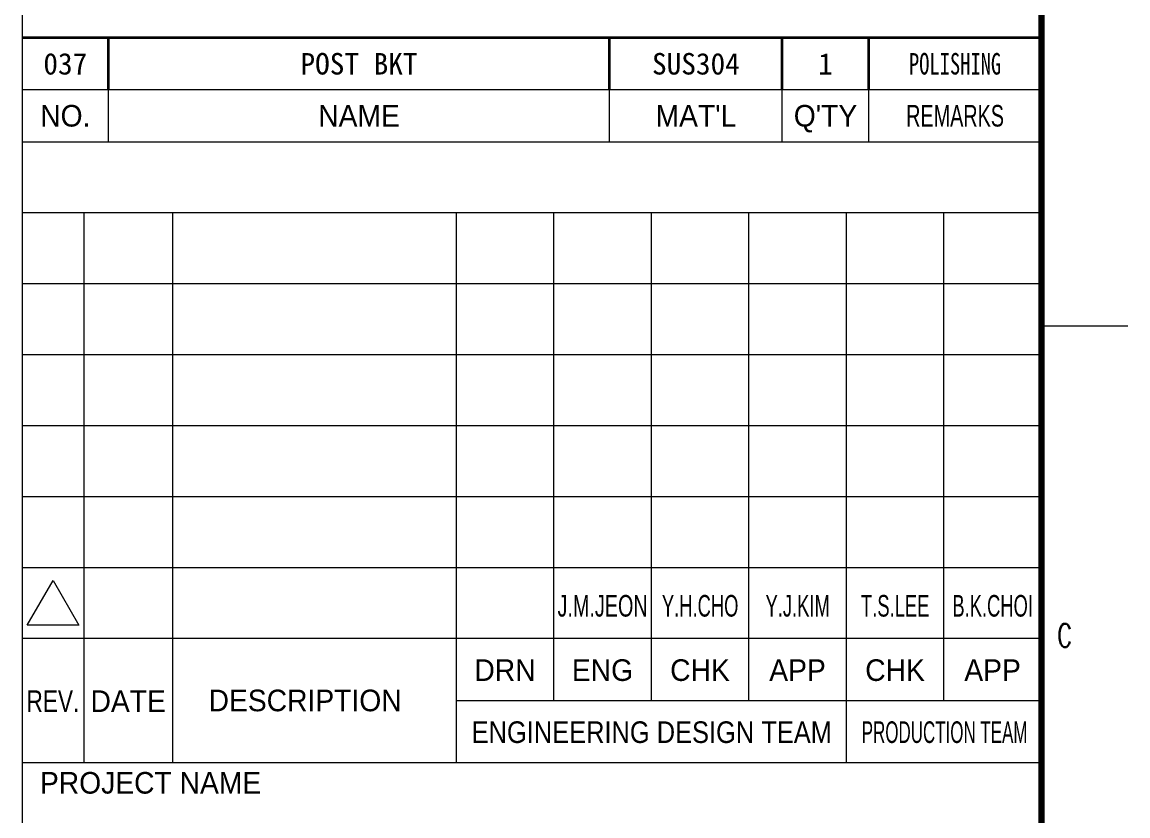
# Model space of a CAD drawing. Header units: millimetres. Extents: x 0 to 280, y 0 to 198.
# Drawn here: x 194.7 to 280, y 61.2 to 122.5 of the extents above; entities that cross this region are included whole.
import ezdxf
from ezdxf.enums import TextEntityAlignment as Align

# ---------------------------------------------------------------- set-up
doc = ezdxf.new("R2018")
doc.units = ezdxf.units.MM
doc.header["$LTSCALE"] = 0.666667
doc.layers.get('0').update_dxf_attribs({"color": 8, "lineweight": 9, "true_color": 0x808080})
doc.layers.add('1.외형선', color=7, linetype='Continuous', lineweight=35)
doc.layers.add('4.가는선', color=7, linetype='Continuous', lineweight=13)
doc.layers.add('S-DIM', color=8, linetype='Continuous', lineweight=9, true_color=0x808080)
doc.layers.add('글씨', color=4, linetype='Continuous', lineweight=9, true_color=0x00ffff)
doc.styles.add('HAS_문자작성(7)', font='Gulim.ttf', dxfattribs={"width": 0.7})
doc.styles.add('텍스트 스타일258', font='Gulim.ttf', dxfattribs={"width": 0.7})
doc.styles.add('텍스트 스타일484', font='Gulim.ttf')
doc.styles.add('텍스트 스타일493', font='ROMANS.shx', dxfattribs={"width": 0.7})
doc.styles.add('텍스트 스타일499', font='Gulim.ttf', dxfattribs={"width": 0.9})
doc.styles.add('텍스트 스타일503', font='Gulim.ttf', dxfattribs={"width": 0.8})
doc.styles.add('텍스트 스타일505', font='Gulim.ttf', dxfattribs={"width": 0.6})
doc.styles.add('텍스트 스타일507', font='Gulim.ttf')
doc.styles.add('텍스트 스타일510', font='Gulim.ttf')
doc.styles.add('텍스트 스타일512', font='Gulim.ttf')
doc.styles.add('텍스트 스타일514', font='Gulim.ttf', dxfattribs={"width": 0.7})
doc.styles.add('텍스트 스타일53', font='Gulim.ttf')
doc.styles.add('텍스트 스타일633', font='Gulim.ttf', dxfattribs={"width": 0.65})

# ---------------------------------------------------------------- blocks, each defined once
blk = doc.blocks.new('경계 HAS-A3 경계라인')
for p, q in [((292, 291.03), (292, 5.95)), ((420, 148.5), (410, 148.5))]:
    blk.add_line(p, q)
at = {"lineweight": 100}
blk.add_line((410, 291.03), (410, 5.95), dxfattribs=at)
at = {"style": '텍스트 스타일493', "width": 0.7}
blk.add_text('C', height=2.7, dxfattribs=at).set_placement((411.84, 111.37))
blk = doc.blocks.new('제목 블록 HAS-A3-PART-제목')
for p, q in [((582.84, 206.45), (464.84, 206.45)), ((474.84, 200.45), (474.84, 206.45)), ((532.84, 200.45), (532.84, 206.45)), ((552.84, 200.45), (552.84, 206.45)), ((562.84, 200.45), (562.84, 206.45)), ((464.84, 200.45), (582.84, 200.45)), ((464.84, 192.24), (582.84, 192.24)), ((472.01, 128.61), (472.01, 192.24)), ((482.27, 128.61), (482.27, 192.24)), ((515.11, 128.61), (515.11, 192.24)), ((526.4, 135.79), (526.4, 192.24)), ((537.68, 135.79), (537.68, 192.24)), ((548.97, 135.79), (548.97, 192.24)), ((560.26, 128.61), (560.26, 192.24)), ((571.55, 135.79), (571.55, 192.24)), ((464.84, 184.03), (582.84, 184.03)), ((464.84, 175.82), (582.84, 175.82)), ((464.84, 167.61), (582.84, 167.61)), ((464.84, 159.4), (582.84, 159.4)), ((464.84, 151.19), (582.84, 151.19)), ((464.84, 142.98), (582.84, 142.98)), ((515.11, 135.79), (582.84, 135.79)), ((464.84, 128.61), (582.84, 128.61))]:
    blk.add_line(p, q)
at = {"layer": '1.외형선', "color": 4, "true_color": 0x00ffff}
for p, q in [((582.84, 212.45), (464.84, 212.45)), ((474.84, 206.45), (474.84, 212.45)), ((532.84, 206.45), (532.84, 212.45)), ((552.84, 206.45), (552.84, 212.45)), ((562.84, 206.45), (562.84, 212.45))]:
    blk.add_line(p, q, dxfattribs=at)
at = {"style": '텍스트 스타일53'}
for s, p in [('NO.', (469.84, 203.45)), ('NO.', (469.84, 203.45)), ('NO.', (469.84, 203.45)), ('NAME', (503.84, 203.45)), ('NAME', (503.84, 203.45)), ('NAME', (503.84, 203.45)), ("MAT'L", (542.84, 203.45)), ("MAT'L", (542.84, 203.45)), ("MAT'L", (542.84, 203.45)), ("Q'TY", (557.84, 203.45)), ("Q'TY", (557.84, 203.45)), ("Q'TY", (557.84, 203.45)), ('DESCRIPTION', (497.6, 135.79))]:
    blk.add_text(s, height=2.5, dxfattribs=at).set_placement(p, align=Align.MIDDLE_CENTER)
at = {"style": '텍스트 스타일258', "width": 0.7}
blk.add_text('REMARKS', height=2.5, dxfattribs=at).set_placement((572.84, 203.45), align=Align.MIDDLE_CENTER)
blk.add_text('REMARKS', height=2.5, dxfattribs=at).set_placement((572.84, 203.45), align=Align.MIDDLE_CENTER)
blk.add_text('REMARKS', height=2.5, dxfattribs=at).set_placement((572.84, 203.45), align=Align.MIDDLE_CENTER)
at = {"style": '텍스트 스타일53'}
for s, p in [('DRN', (520.74, 138.05)), ('ENG', (532.02, 138.05)), ('CHK', (543.31, 138.05)), ('APP', (554.6, 138.05)), ('CHK', (565.89, 138.05)), ('APP', (577.18, 138.05)), ('DATE', (477.12, 134.46))]:
    blk.add_text(s, height=2.5, dxfattribs=at).set_placement(p, align=Align.CENTER)
at = {"style": '텍스트 스타일503', "width": 0.8}
blk.add_text('REV.', height=2.5, dxfattribs=at).set_placement((465.35, 134.46))
for s, style, width, p in [('ENGINEERING DESIGN TEAM', '텍스트 스타일499', 0.9, (537.73, 130.87)), ('PRODUCTION TEAM', '텍스트 스타일505', 0.6, (571.63, 130.87))]:
    blk.add_text(s, height=2.5, dxfattribs=dict(style=style, width=width)).set_placement(p, align=Align.CENTER)
at = {"style": '텍스트 스타일53'}
blk.add_text('PROJECT NAME', height=2.5, dxfattribs=at).set_placement((466.9, 125.01))
at = {"color": 3, "true_color": 0x00ff00, "style": '텍스트 스타일512'}
for tag, p in [('S01_PART_NO', (469.84, 209.45)), ('S02_DESCRIPTION', (503.84, 209.45)), ('재질', (542.84, 209.45)), ('S16_QUANTITY', (557.84, 209.45))]:
    blk.add_attdef(tag, text='', height=2.49, dxfattribs=at).set_placement(p, align=Align.MIDDLE_CENTER)
at = {"color": 3, "true_color": 0x00ff00, "style": '텍스트 스타일514', "width": 0.7}
blk.add_attdef('S05_REMARK', text='', height=2.49, dxfattribs=at).set_placement((572.84, 209.45), align=Align.MIDDLE_CENTER)
at = {"layer": '글씨', "color": 3, "true_color": 0x00ff00}
for tag, height, style, p in [('S07_PROJECT_NAME', 4.2, '텍스트 스타일507', (523.84, 116.58)), ('S08_DRAWING_TITLE-01', 4.98, '텍스트 스타일510', (523.74, 63.33)), ('S09_DRAWING_TITLE-02', 4.98, '텍스트 스타일510', (523.84, 51.51)), ('S06_REV', 2.49, '텍스트 스타일512', (576.45, 39.05))]:
    blk.add_attdef(tag, text='', height=height, dxfattribs=dict(at, style=style)).set_placement(p, align=Align.MIDDLE_CENTER)
at = {"layer": '글씨', "color": 3, "true_color": 0x00ff00, "style": '텍스트 스타일484'}
blk.add_attdef('S03_DWG_NO', text='', height=3.5, dxfattribs=at).set_placement((507.83, 41.35), align=Align.MIDDLE_LEFT)
blk = doc.blocks.new('REV 변경')
at = {"layer": 'S-DIM'}
for p, q in [((-117.42, 1.51), (-114.42, 6.7)), ((-114.42, 6.7), (-111.42, 1.51)), ((-111.42, 1.51), (-117.42, 1.51))]:
    blk.add_line(p, q, dxfattribs=at)
at = {"layer": '4.가는선', "color": 3, "true_color": 0x00ff00, "char_height": 2.5, "attachment_point": 5, "line_spacing_factor": 0.428762, "style": 'HAS_문자작성(7)'}
for s, insert, width in [('\\fGulim|b0|i0;{\\H2.5000;J.M.JEON}', (-50.8, 3.75), 13.2742), ('\\fGulim|b0|i0;\\W0.65;Y.H.CHO', (-39.51, 3.75), 11.432), ('\\fGulim|b0|i0;\\W0.65;Y.J.KIM', (-28.22, 3.75), 11.29), ('\\fGulim|b0|i0;\\W0.65;T.S.LEE', (-16.93, 3.75), 11.29), ('\\fGulim|b0|i0;\\W0.65;{\\H2.5000;B.K.CHOI}', (-5.65, 3.75), 12.0379)]:
    blk.add_mtext(s, dxfattribs=dict(at, insert=insert, width=width))
at = {"layer": '4.가는선', "color": 3, "true_color": 0x00ff00}
for tag, style, p in [('YYYY', '텍스트 스타일633', (-105.71, 6.16)), ('설계자', '텍스트 스타일633', (-62.09, 4.1)), ('REV_NO.', '텍스트 스타일53', (-114.42, 3.24)), ('MM.DD', '텍스트 스타일633', (-105.71, 2.05))]:
    blk.add_attdef(tag, text='', height=2.5, dxfattribs=dict(at, style=style)).set_placement(p, align=Align.MIDDLE_CENTER)
at = {"layer": '4.가는선', "color": 3, "true_color": 0x00ff00, "style": '텍스트 스타일633'}
blk.add_attdef('For_Approval', text='', height=2.5, dxfattribs=at).set_placement((-99.58, 4.1), align=Align.MIDDLE_LEFT)

msp = doc.modelspace()

# ---------------------------------------------------------------- block references
at = {"xscale": 0.6666666666666666, "yscale": 0.6666666666666666, "zscale": 0.6666666666666666}
for name, p in [('경계 HAS-A3 경계라인', (0, 0)), ('REV 변경', (273.33, 74.916))]:
    msp.add_blockref(name, p, dxfattribs=at)
ref = msp.add_blockref('제목 블록 HAS-A3-PART-제목', (-115.229, -20.402), dxfattribs=dict(xscale=0.6666666666666666, yscale=0.6666666666666666, zscale=0.6666666666666666))
lines = msp.add_mtext('037', dxfattribs={"color": 3, "true_color": 0x00ff00, "insert": (197.997, 119.229), "char_height": 1.66, "width": 4.09676, "attachment_point": 5, "style": '텍스트 스타일512'})
ref.add_attrib('S01_PART_NO', '', (197.997, 119.229)).embed_mtext(lines)
lines = msp.add_mtext('POST BKT', dxfattribs={"color": 3, "true_color": 0x00ff00, "insert": (220.663, 119.229), "char_height": 1.66, "width": 38.17709, "attachment_point": 5, "style": '텍스트 스타일512'})
ref.add_attrib('S02_DESCRIPTION', '', (220.663, 119.229)).embed_mtext(lines)
lines = msp.add_mtext('SUS304', dxfattribs={"color": 3, "true_color": 0x00ff00, "insert": (246.663, 119.229), "char_height": 1.66, "width": 6.51354, "attachment_point": 5, "style": '텍스트 스타일512'})
ref.add_attrib('재질', '', (246.663, 119.229)).embed_mtext(lines)
lines = msp.add_mtext('1', dxfattribs={"color": 3, "true_color": 0x00ff00, "insert": (256.663, 119.229), "char_height": 1.66, "width": 5.14425, "attachment_point": 5, "style": '텍스트 스타일512'})
ref.add_attrib('S16_QUANTITY', '', (256.663, 119.229)).embed_mtext(lines)
lines = msp.add_mtext('\\W0.7000;POLISHING', dxfattribs={"color": 3, "true_color": 0x00ff00, "insert": (266.663, 119.229), "char_height": 1.66, "width": 7.44896, "attachment_point": 5, "style": '텍스트 스타일514'})
ref.add_attrib('S05_REMARK', '', (266.663, 119.229)).embed_mtext(lines)

doc.saveas('drawing.dxf')
